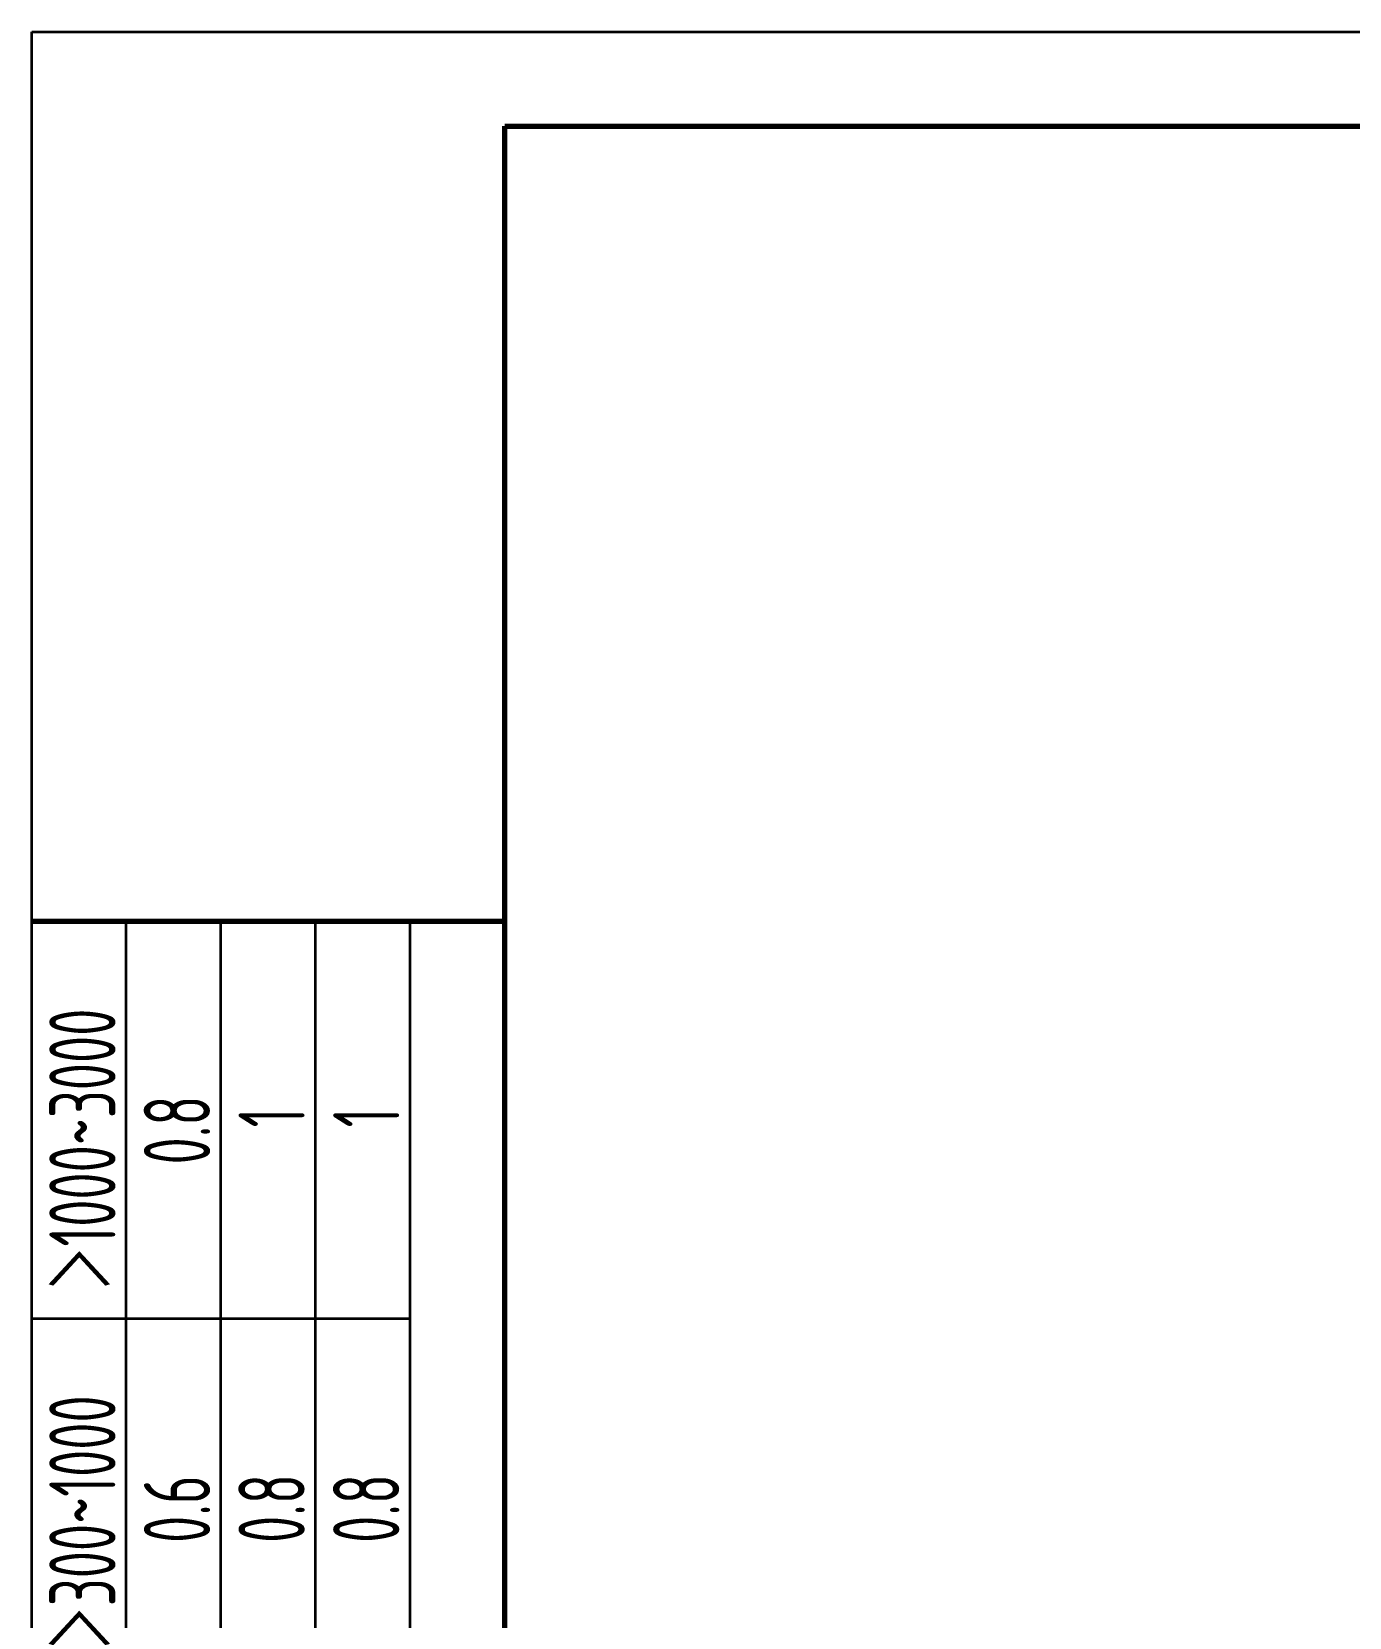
# Model space of a CAD drawing. Header units: millimetres. Extents: x 84 to 2201, y 54 to 1551.
# Drawn here: x 83.8 to 434.7, y 1128.8 to 1551.1 of the extents above; entities that cross this region are included whole.
import ezdxf

# ---------------------------------------------------------------- set-up
doc = ezdxf.new("R2010")
doc.units = ezdxf.units.MM
doc.header["$LTSCALE"] = 0.3
for name, color, linetype, lineweight in [('1轮廓实线层', 7, 'Continuous', 70), ('2细线层', 4, 'Continuous', 35), ('6文字层', 3, 'Continuous', 35), ('图框层', 7, 'Continuous', 70)]:
    doc.layers.add(name, color=color, linetype=linetype, lineweight=lineweight)
doc.styles.add('PC_TEXTSTYLE', font='isocp.shx', dxfattribs={"width": 0.708, "bigfont": 'hzfs.shx'})

# ---------------------------------------------------------------- blocks, each defined once
blk = doc.blocks.new('*U34')
at = {"layer": '2细线层'}
for p, q in [((-30, -6), (-30, 350.4)), ((-30, 350.4), (474, 350.4))]:
    blk.add_line(p, q, dxfattribs=at)
at = {"layer": '图框层'}
for p, q in [((0, 0), (0, 344.4)), ((0, 344.4), (468, 344.4))]:
    blk.add_line(p, q, dxfattribs=at)
blk = doc.blocks.new('error_HC_FJL_BLK')
at = {"layer": '1轮廓实线层'}
blk.add_line((-25, 245), (0, 245), dxfattribs=at)
at = {"layer": '2细线层'}
for p, q in [((-20, 135), (-20, 245)), ((-15, 135), (-15, 245)), ((-10, 135), (-10, 245)), ((-5, 135), (-5, 245)), ((-25, 224), (-5, 224))]:
    blk.add_line(p, q, dxfattribs=at)
at = {"layer": '6文字层', "style": 'PC_TEXTSTYLE', "width": 0.667}
for s, p in [('＞1000~3000', (-20.572, 225.462)), ('0.8', (-15.572, 232.137)), ('1', (-10.572, 234.098)), ('1', (-5.572, 234.098)), ('＞300~1000', (-20.572, 206.462)), ('0.6', (-15.572, 212.137)), ('0.8', (-10.572, 212.137)), ('0.8', (-5.572, 212.137))]:
    blk.add_text(s, height=3.5, rotation=90, dxfattribs=at).set_placement(p)

msp = doc.modelspace()

# ---------------------------------------------------------------- block references
at = {"layer": '图框层'}
for name, xscale, yscale, zscale in [('*U34', 4.199999999999999, 4.199999999999999, 4.199999999999999), ('error_HC_FJL_BLK', 5.039999999999999, 5.039999999999999, 5.039999999999999)]:
    msp.add_blockref(name, (209.792, 79.399), dxfattribs=dict(at, xscale=xscale, yscale=yscale, zscale=zscale))

doc.saveas('drawing.dxf')
